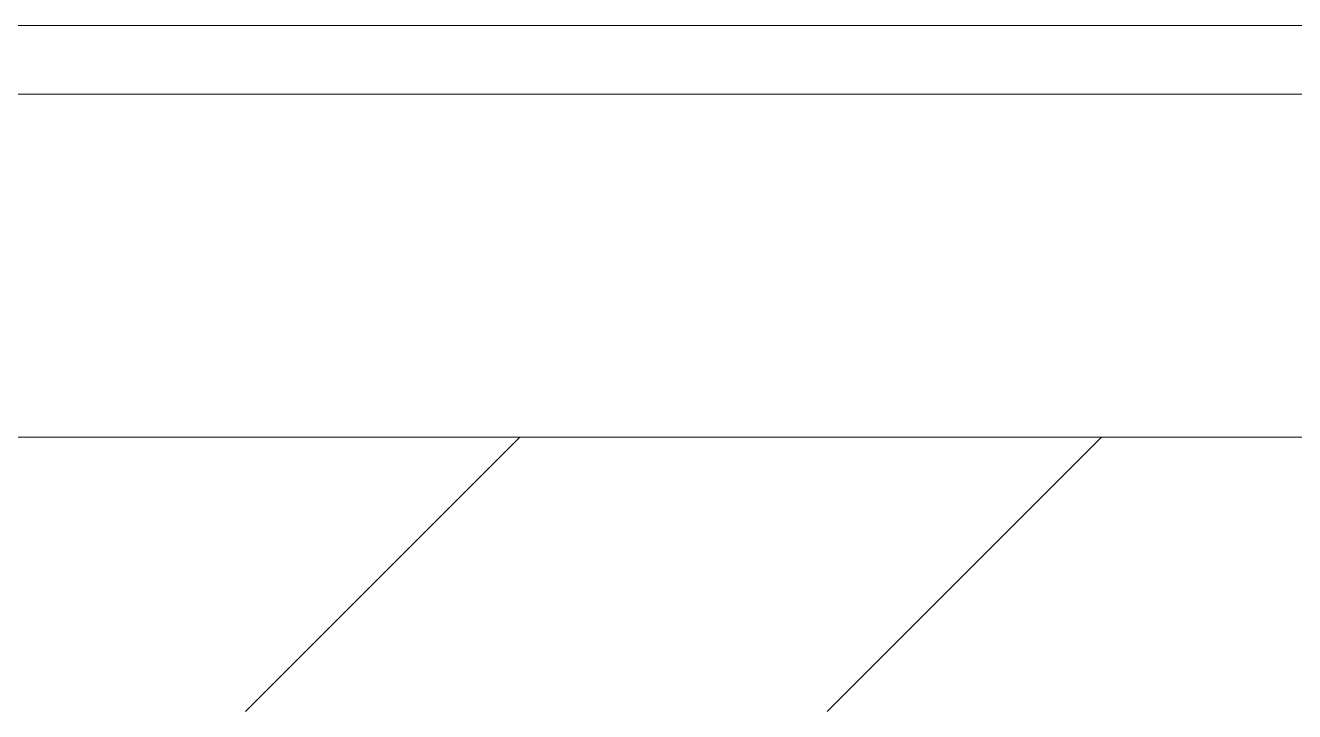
# Model space of a CAD drawing. Header units: millimetres. Extents: x -4000 to 187956, y -58990 to 162485.
# Drawn here: x 3078 to 4004, y 140700 to 141200 of the extents above; entities that cross this region are included whole.
import ezdxf

# ---------------------------------------------------------------- set-up
doc = ezdxf.new("R2010")
doc.units = ezdxf.units.MM
doc.layers.add('A-WALL', color=113, linetype='Continuous', lineweight=13)
doc.layers.add('A-WALL-PATT', color=111, linetype='Continuous', lineweight=13)

# ---------------------------------------------------------------- blocks, each defined once
blk = doc.blocks.new('CMF2_NHAXUONG_A_rvt-1-0_000')
at = {"layer": 'A-WALL-PATT', "lineweight": 9}
h = blk.add_hatch(dxfattribs=at)
h.set_pattern_fill('FP_13', color=250, style=0, pattern_type=2)
h.set_pattern_definition([(45, (0, 0), (-212.13203, 212.13203), [])])
h.paths.add_polyline_path([(43549.79, 140700), (43549.79, 140900), (300, 140900), (300, 140700), (43349.79, 140700)])
at = {"layer": 'A-WALL', "color": 90, "lineweight": 15}
for p, q in [((43999.77, 141200), (300, 141200)), ((43999.77, 141150), (300, 141150)), ((300, 140900), (43549.79, 140900)), ((43549.79, 140900), (300, 140900))]:
    blk.add_line(p, q, dxfattribs=at)
at = {"layer": 'A-WALL', "color": 35, "lineweight": 15}
blk.add_line((40499.79, 141200), (300, 141200), dxfattribs=at)

msp = doc.modelspace()

# ---------------------------------------------------------------- block references
at = {"lineweight": 5}
msp.add_blockref('CMF2_NHAXUONG_A_rvt-1-0_000', (0, 0), dxfattribs=at)

doc.saveas('drawing.dxf')
